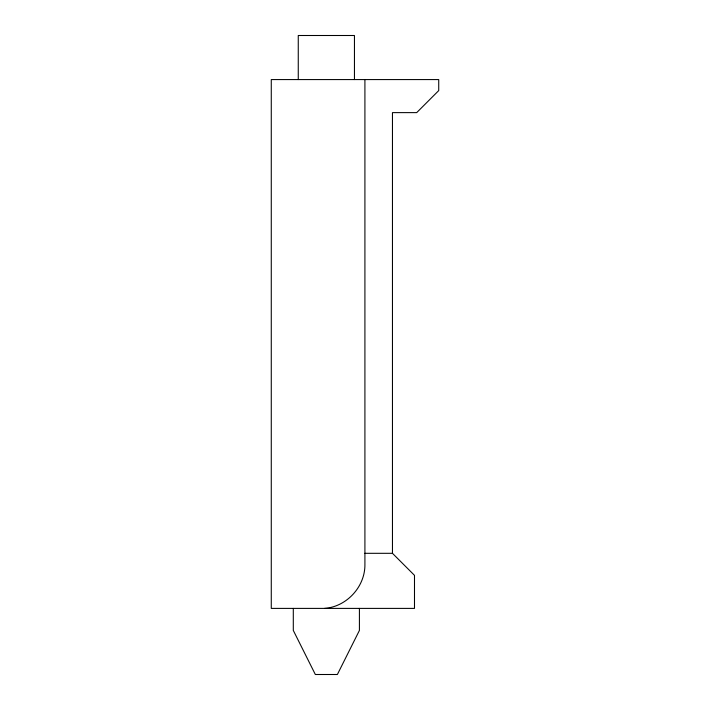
<?xml version="1.0" encoding="UTF-8"?>
<svg xmlns="http://www.w3.org/2000/svg" width="710" height="710" viewBox="0 0 710 710"><rect width="100%" height="100%" fill="white"/><g stroke="black" fill="none" stroke-linecap="round" stroke-linejoin="round"><path stroke-width="1.06" d="M324.514 608.399C346.684 606.819 365.197 586.7 364.913 564.477L364.913 79.573M364.913 553.312L392.461 553.312L414.489 575.348L414.489 608.399L271.273 608.399L271.273 79.573L438.727 79.573L438.727 90.587L416.699 112.624L392.461 112.624L392.461 553.312M359.411 608.399L359.411 630.427L337.374 674.5L315.338 674.5L293.301 630.427L293.301 608.399M354.45 79.573L354.45 35.5L298.262 35.5L298.262 79.573"/></g></svg>
